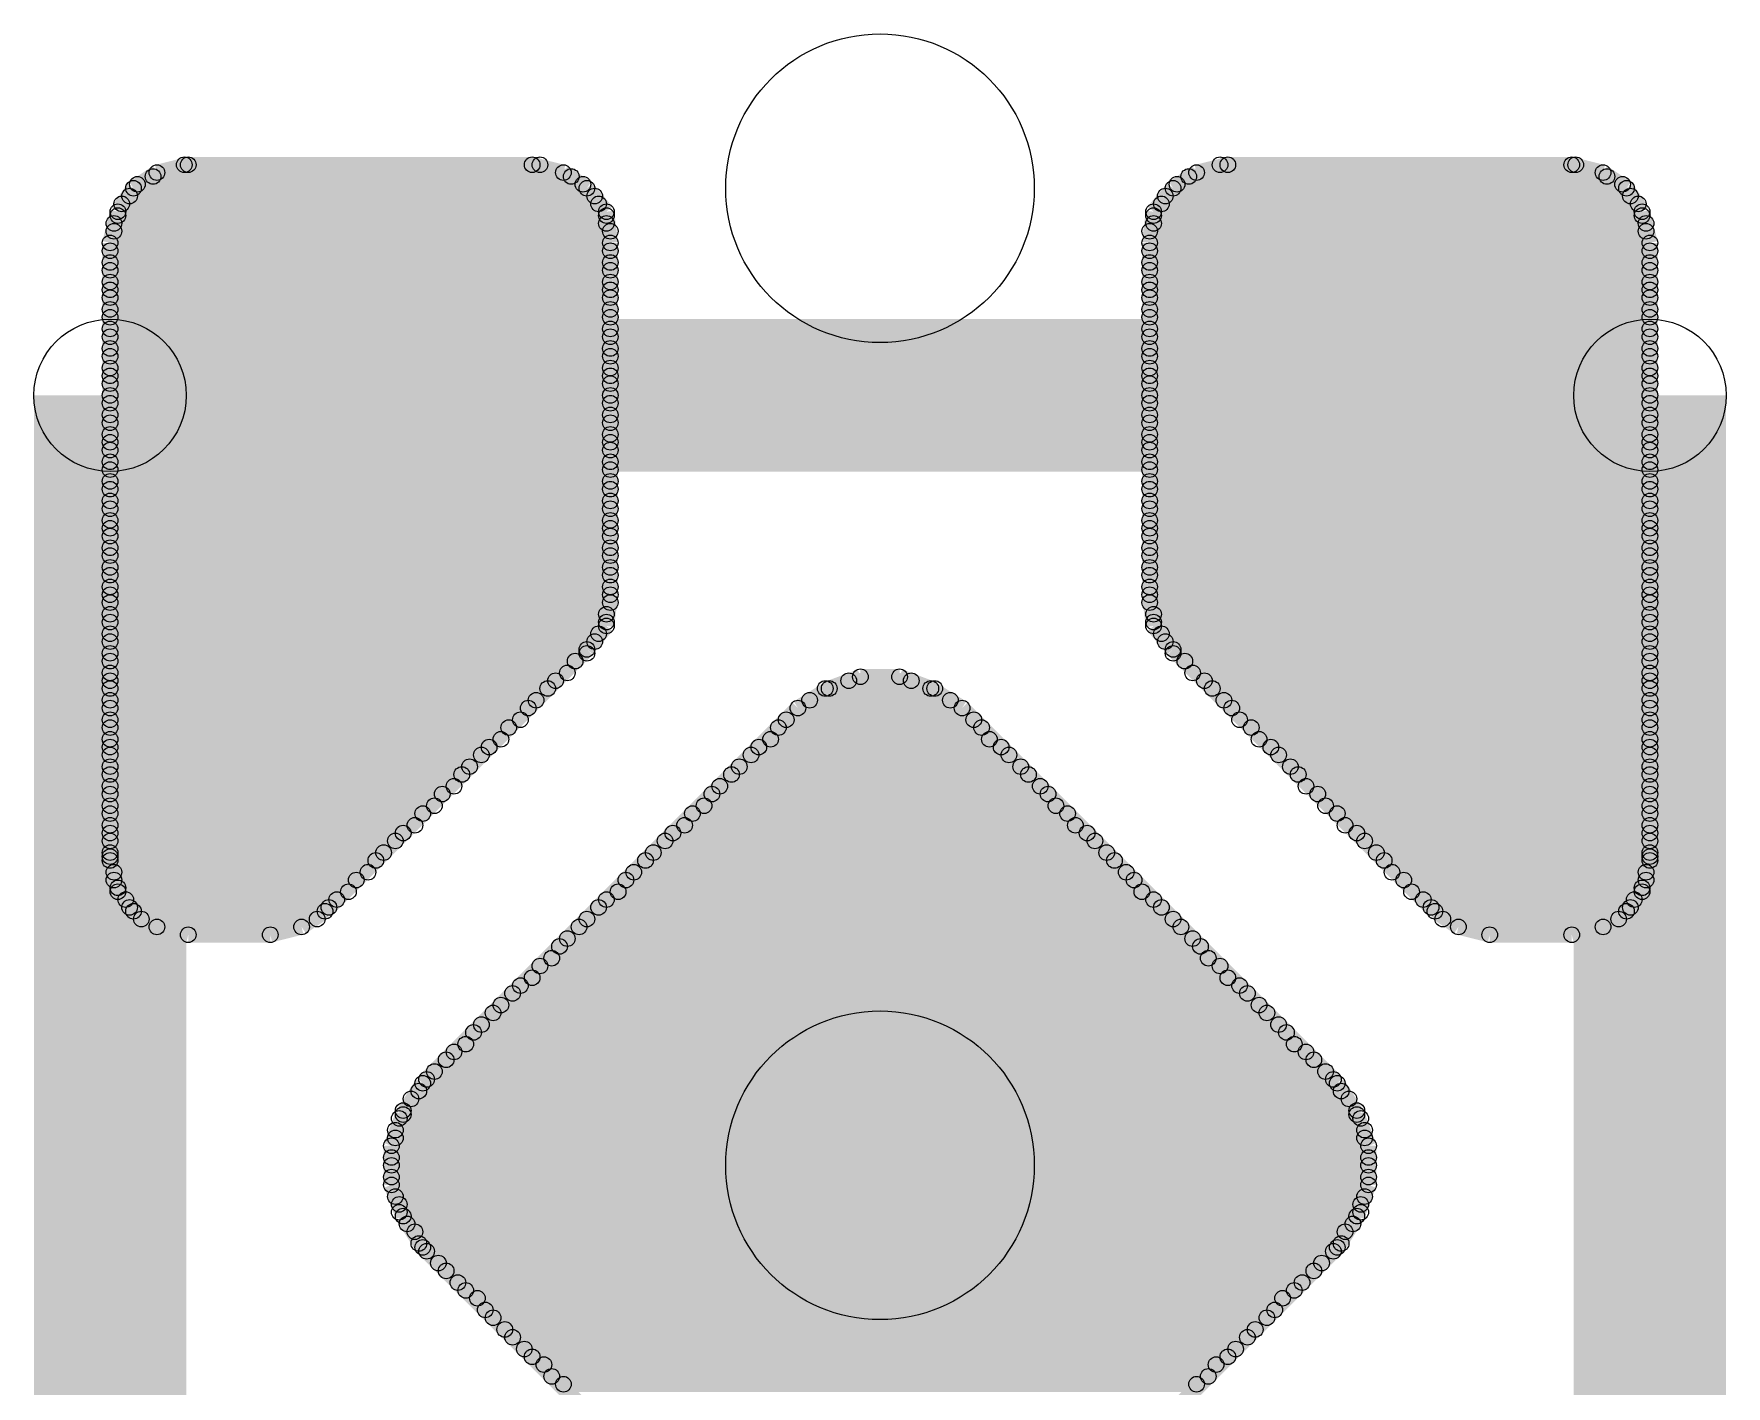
# Model space of a CAD drawing. Extents: x 0 to 126, y 0 to 22.
# Drawn here: x 15.071 to 16.171, y 15.236 to 16.115 of the extents above; entities that cross this region are included whole.
import ezdxf

# ---------------------------------------------------------------- set-up
doc = ezdxf.new("R2010")
doc.units = 0
doc.layers.get('0').update_dxf_attribs({"linetype": 'CONTINUOUS'})
for name, color, linetype in [('SEEEDSTUDIOXIAONRF52840V1_1_GTO', 10, 'CONTINUOUS'), ('SEEEDSTUDIOXIAONRF52840V1_1_GTS', 9, 'CONTINUOUS'), ('SEEEDSTUDIOXIAONRF52840V1_1_TXT', 12, 'CONTINUOUS')]:
    doc.layers.add(name, color=color, linetype=linetype)

# ---------------------------------------------------------------- blocks, each defined once
blk = doc.blocks.new('ROUND_62')
blk.add_circle((0, 0), 0.0495)
blk = doc.blocks.new('ROUND_43')
blk.add_circle((0, 0), 0.00508)
blk = doc.blocks.new('ROUND_85')
blk.add_circle((0, 0), 0.1003)

msp = doc.modelspace()

# ---------------------------------------------------------------- linework, layer by layer
at = {"layer": 'SEEEDSTUDIOXIAONRF52840V1_1_GTO', "const_width": 0.09906}
for points in [[(15.12062, 15.00632), (15.12062, 15.88008)], [(15.12062, 15.88008), (16.12138, 15.88008)], [(16.12138, 15.88008), (16.12138, 14.87932)]]:
    msp.add_lwpolyline(points, dxfattribs=at)
at = {"layer": 'SEEEDSTUDIOXIAONRF52840V1_1_GTS', "const_width": 0.01016}
for points in [[(15.13586, 16.0147), (15.1511, 16.02486)], [(15.14856, 16.02232), (15.42034, 16.02232)], [(15.1511, 16.02486), (15.17142, 16.02994)], [(15.40002, 16.02994), (15.16888, 16.02994)], [(15.17142, 16.02994), (15.39494, 16.02994)], [(15.39494, 16.02994), (15.41526, 16.02486)], [(15.41526, 16.02486), (15.4305, 16.0147)], [(15.8115, 16.0147), (15.82674, 16.02486)], [(15.82166, 16.02232), (16.09344, 16.02232)], [(15.82674, 16.02486), (15.84706, 16.02994)], [(16.07312, 16.02994), (15.84198, 16.02994)], [(15.84706, 16.02994), (16.07058, 16.02994)], [(16.07058, 16.02994), (16.0909, 16.02486)], [(16.0909, 16.02486), (16.10614, 16.0147)], [(15.1257, 15.99946), (15.13586, 16.0147)], [(15.13332, 16.00962), (15.43558, 16.00962)], [(15.42796, 16.01724), (15.1384, 16.01724)], [(15.4305, 16.0147), (15.4432, 15.99946)], [(15.7988, 15.99946), (15.8115, 16.0147)], [(15.80642, 16.00962), (16.10868, 16.00962)], [(16.1036, 16.01724), (15.81404, 16.01724)], [(16.10614, 16.0147), (16.1163, 15.99946)], [(15.12062, 15.97914), (15.1257, 15.99946)], [(15.43812, 16.00454), (15.12824, 16.00454)], [(15.4432, 15.99946), (15.44574, 15.97914)], [(15.79626, 15.97914), (15.7988, 15.99946)], [(16.11376, 16.00454), (15.80388, 16.00454)], [(16.1163, 15.99946), (16.12138, 15.97914)], [(15.4432, 15.99184), (15.12316, 15.99184)], [(15.12316, 15.98676), (15.44574, 15.98676)], [(15.1257, 15.99692), (15.4432, 15.99692)], [(15.79626, 15.98676), (16.11884, 15.98676)], [(15.7988, 15.99692), (16.1163, 15.99692)], [(16.11884, 15.99184), (15.7988, 15.99184)], [(15.44574, 15.97914), (15.12062, 15.97914)], [(15.12062, 15.58036), (15.12062, 15.97914)], [(15.44574, 15.97914), (15.44574, 15.75054)], [(16.12138, 15.97914), (15.79626, 15.97914)], [(15.79626, 15.97914), (15.79626, 15.75054)], [(16.12138, 15.58036), (16.12138, 15.97914)], [(15.12062, 15.97406), (15.44574, 15.97406)], [(15.44574, 15.96644), (15.12062, 15.96644)], [(16.12138, 15.97406), (15.79626, 15.97406)], [(15.79626, 15.96644), (16.12138, 15.96644)], [(15.12062, 15.96136), (15.44574, 15.96136)], [(15.44574, 15.95374), (15.12062, 15.95374)], [(16.12138, 15.96136), (15.79626, 15.96136)], [(15.79626, 15.95374), (16.12138, 15.95374)], [(15.12062, 15.94866), (15.44574, 15.94866)], [(15.44574, 15.94358), (15.12062, 15.94358)], [(16.12138, 15.94866), (15.79626, 15.94866)], [(15.79626, 15.94358), (16.12138, 15.94358)], [(15.12062, 15.93596), (15.44574, 15.93596)], [(16.12138, 15.93596), (15.79626, 15.93596)], [(15.44574, 15.93088), (15.12062, 15.93088)], [(15.12062, 15.92326), (15.44574, 15.92326)], [(15.79626, 15.93088), (16.12138, 15.93088)], [(16.12138, 15.92326), (15.79626, 15.92326)], [(15.44574, 15.91818), (15.12062, 15.91818)], [(15.12062, 15.91056), (15.44574, 15.91056)], [(15.79626, 15.91818), (16.12138, 15.91818)], [(16.12138, 15.91056), (15.79626, 15.91056)], [(15.44574, 15.90548), (15.12062, 15.90548)], [(15.79626, 15.90548), (16.12138, 15.90548)], [(15.12062, 15.89786), (15.44574, 15.89786)], [(15.44574, 15.89278), (15.12062, 15.89278)], [(15.12062, 15.8877), (15.44574, 15.8877)], [(16.12138, 15.89786), (15.79626, 15.89786)], [(15.79626, 15.89278), (16.12138, 15.89278)], [(16.12138, 15.8877), (15.79626, 15.8877)], [(15.44574, 15.88008), (15.12062, 15.88008)], [(15.79626, 15.88008), (16.12138, 15.88008)], [(15.12062, 15.875), (15.44574, 15.875)], [(15.44574, 15.86738), (15.12062, 15.86738)], [(16.12138, 15.875), (15.79626, 15.875)], [(15.79626, 15.86738), (16.12138, 15.86738)], [(15.12062, 15.8623), (15.44574, 15.8623)], [(15.44574, 15.85468), (15.12062, 15.85468)], [(16.12138, 15.8623), (15.79626, 15.8623)], [(15.79626, 15.85468), (16.12138, 15.85468)], [(15.12062, 15.8496), (15.44574, 15.8496)], [(15.44574, 15.84452), (15.12062, 15.84452)], [(16.12138, 15.8496), (15.79626, 15.8496)], [(15.79626, 15.84452), (16.12138, 15.84452)], [(15.12062, 15.8369), (15.44574, 15.8369)], [(16.12138, 15.8369), (15.79626, 15.8369)], [(15.44574, 15.83182), (15.12062, 15.83182)], [(15.12062, 15.8242), (15.44574, 15.8242)], [(15.79626, 15.83182), (16.12138, 15.83182)], [(16.12138, 15.8242), (15.79626, 15.8242)], [(15.44574, 15.81912), (15.12062, 15.81912)], [(15.12062, 15.8115), (15.44574, 15.8115)], [(15.79626, 15.81912), (16.12138, 15.81912)], [(16.12138, 15.8115), (15.79626, 15.8115)], [(15.44574, 15.80642), (15.12062, 15.80642)], [(15.79626, 15.80642), (16.12138, 15.80642)], [(15.12062, 15.7988), (15.44574, 15.7988)], [(15.44574, 15.79372), (15.12062, 15.79372)], [(15.12062, 15.78864), (15.44574, 15.78864)], [(16.12138, 15.7988), (15.79626, 15.7988)], [(15.79626, 15.79372), (16.12138, 15.79372)], [(16.12138, 15.78864), (15.79626, 15.78864)], [(15.44574, 15.78102), (15.12062, 15.78102)], [(15.79626, 15.78102), (16.12138, 15.78102)], [(15.12062, 15.77594), (15.44574, 15.77594)], [(15.44574, 15.76832), (15.12062, 15.76832)], [(16.12138, 15.77594), (15.79626, 15.77594)], [(15.79626, 15.76832), (16.12138, 15.76832)], [(15.12062, 15.76324), (15.44574, 15.76324)], [(15.12062, 15.75562), (15.44574, 15.75562)], [(16.12138, 15.76324), (15.79626, 15.76324)], [(16.12138, 15.75562), (15.79626, 15.75562)], [(15.44574, 15.75054), (15.12062, 15.75054)], [(15.44574, 15.74546), (15.12062, 15.74546)], [(15.44574, 15.75054), (15.4432, 15.73022)], [(15.79626, 15.75054), (16.12138, 15.75054)], [(15.79626, 15.75054), (15.7988, 15.73022)], [(15.79626, 15.74546), (16.12138, 15.74546)], [(15.12062, 15.73784), (15.4432, 15.73784)], [(16.12138, 15.73784), (15.7988, 15.73784)], [(15.4432, 15.73276), (15.12062, 15.73276)], [(15.12062, 15.72514), (15.43812, 15.72514)], [(15.4432, 15.73022), (15.4305, 15.71498)], [(15.7988, 15.73276), (16.12138, 15.73276)], [(15.7988, 15.73022), (15.8115, 15.71498)], [(16.12138, 15.72514), (15.80388, 15.72514)], [(15.43558, 15.72006), (15.12062, 15.72006)], [(15.12062, 15.71244), (15.4305, 15.71244)], [(15.4305, 15.71498), (15.26032, 15.5448)], [(15.80642, 15.72006), (16.12138, 15.72006)], [(15.8115, 15.71498), (15.98168, 15.5448)], [(16.12138, 15.71244), (15.8115, 15.71244)], [(15.42288, 15.70736), (15.12062, 15.70736)], [(15.81912, 15.70736), (16.12138, 15.70736)], [(15.12062, 15.69974), (15.4178, 15.69974)], [(15.41018, 15.69466), (15.12062, 15.69466)], [(15.12062, 15.68958), (15.4051, 15.68958)], [(15.56766, 15.67688), (15.58798, 15.68958)], [(15.58544, 15.68958), (15.65656, 15.68958)], [(15.58798, 15.68958), (15.6083, 15.6972)], [(15.64132, 15.69466), (15.60068, 15.69466)], [(15.6083, 15.6972), (15.6337, 15.6972)], [(15.6337, 15.6972), (15.65402, 15.68958)], [(15.65402, 15.68958), (15.67434, 15.67688)], [(16.12138, 15.69974), (15.8242, 15.69974)], [(15.83182, 15.69466), (16.12138, 15.69466)], [(16.12138, 15.68958), (15.8369, 15.68958)], [(15.39748, 15.68196), (15.12062, 15.68196)], [(15.66672, 15.68196), (15.57528, 15.68196)], [(15.84452, 15.68196), (16.12138, 15.68196)], [(15.12062, 15.67688), (15.3924, 15.67688)], [(15.38732, 15.66926), (15.12062, 15.66926)], [(15.32382, 15.43304), (15.56766, 15.67688)], [(15.68196, 15.66926), (15.56004, 15.66926)], [(15.56766, 15.67688), (15.67434, 15.67688)], [(15.67434, 15.67688), (15.91818, 15.43304)], [(16.12138, 15.67688), (15.8496, 15.67688)], [(15.85468, 15.66926), (16.12138, 15.66926)], [(15.12062, 15.66418), (15.3797, 15.66418)], [(15.37462, 15.65656), (15.12062, 15.65656)], [(15.69212, 15.65656), (15.54988, 15.65656)], [(15.55496, 15.66418), (15.68704, 15.66418)], [(16.12138, 15.66418), (15.8623, 15.66418)], [(15.86738, 15.65656), (16.12138, 15.65656)], [(15.12062, 15.65148), (15.367, 15.65148)], [(15.36192, 15.6464), (15.12062, 15.6464)], [(15.70482, 15.6464), (15.53718, 15.6464)], [(15.54226, 15.65148), (15.69974, 15.65148)], [(16.12138, 15.65148), (15.875, 15.65148)], [(15.88008, 15.6464), (16.12138, 15.6464)], [(15.12062, 15.63878), (15.3543, 15.63878)], [(15.52956, 15.63878), (15.71244, 15.63878)], [(16.12138, 15.63878), (15.8877, 15.63878)], [(15.34922, 15.6337), (15.12062, 15.6337)], [(15.12062, 15.62608), (15.34414, 15.62608)], [(15.51686, 15.62608), (15.72514, 15.62608)], [(15.71752, 15.6337), (15.52448, 15.6337)], [(15.89278, 15.6337), (16.12138, 15.6337)], [(16.12138, 15.62608), (15.89786, 15.62608)], [(15.33652, 15.621), (15.12062, 15.621)], [(15.12062, 15.61338), (15.33144, 15.61338)], [(15.5067, 15.61338), (15.7353, 15.61338)], [(15.73022, 15.621), (15.51178, 15.621)], [(15.90548, 15.621), (16.12138, 15.621)], [(16.12138, 15.61338), (15.91056, 15.61338)], [(15.32382, 15.6083), (15.12062, 15.6083)], [(15.74292, 15.6083), (15.49908, 15.6083)], [(15.91818, 15.6083), (16.12138, 15.6083)], [(15.12062, 15.60068), (15.31874, 15.60068)], [(15.31112, 15.5956), (15.12062, 15.5956)], [(15.12062, 15.59052), (15.30604, 15.59052)], [(15.4813, 15.59052), (15.7607, 15.59052)], [(15.75562, 15.5956), (15.48638, 15.5956)], [(15.494, 15.60068), (15.748, 15.60068)], [(16.12138, 15.60068), (15.92326, 15.60068)], [(15.93088, 15.5956), (16.12138, 15.5956)], [(16.12138, 15.59052), (15.93596, 15.59052)], [(15.29842, 15.5829), (15.12062, 15.5829)], [(15.1257, 15.56004), (15.12062, 15.58036)], [(15.76832, 15.5829), (15.47368, 15.5829)], [(15.94358, 15.5829), (16.12138, 15.5829)], [(16.1163, 15.56004), (16.12138, 15.58036)], [(15.12062, 15.57782), (15.29334, 15.57782)], [(15.28826, 15.5702), (15.12316, 15.5702)], [(15.78102, 15.5702), (15.46098, 15.5702)], [(15.4686, 15.57782), (15.7734, 15.57782)], [(16.12138, 15.57782), (15.94866, 15.57782)], [(15.95374, 15.5702), (16.11884, 15.5702)], [(15.12316, 15.56512), (15.28064, 15.56512)], [(15.13586, 15.5448), (15.1257, 15.56004)], [(15.27556, 15.5575), (15.1257, 15.5575)], [(15.79118, 15.5575), (15.45082, 15.5575)], [(15.4559, 15.56512), (15.7861, 15.56512)], [(16.11884, 15.56512), (15.96136, 15.56512)], [(15.96644, 15.5575), (16.1163, 15.5575)], [(16.10614, 15.5448), (16.1163, 15.56004)], [(15.13078, 15.55242), (15.26794, 15.55242)], [(15.26286, 15.54734), (15.13332, 15.54734)], [(15.80388, 15.54734), (15.43812, 15.54734)], [(15.4432, 15.55242), (15.7988, 15.55242)], [(16.11122, 15.55242), (15.97406, 15.55242)], [(15.97914, 15.54734), (16.10868, 15.54734)], [(15.1511, 15.53464), (15.13586, 15.5448)], [(15.14094, 15.53972), (15.25524, 15.53972)], [(15.26032, 15.5448), (15.24508, 15.53464)], [(15.4305, 15.53972), (15.8115, 15.53972)], [(15.98168, 15.5448), (15.99692, 15.53464)], [(16.10106, 15.53972), (15.98676, 15.53972)], [(16.0909, 15.53464), (16.10614, 15.5448)], [(15.24508, 15.53464), (15.1511, 15.53464)], [(15.17142, 15.52956), (15.1511, 15.53464)], [(15.22476, 15.52956), (15.17142, 15.52956)], [(15.24508, 15.53464), (15.22476, 15.52956)], [(15.4178, 15.52702), (15.8242, 15.52702)], [(15.81658, 15.53464), (15.42542, 15.53464)], [(15.99692, 15.53464), (16.0909, 15.53464)], [(15.99692, 15.53464), (16.01724, 15.52956)], [(16.01724, 15.52956), (16.07058, 15.52956)], [(16.07058, 15.52956), (16.0909, 15.53464)], [(15.40764, 15.51432), (15.83436, 15.51432)], [(15.82928, 15.52194), (15.41272, 15.52194)], [(15.84198, 15.50924), (15.40002, 15.50924)], [(15.38224, 15.49146), (15.85976, 15.49146)], [(15.85468, 15.49654), (15.38732, 15.49654)], [(15.39494, 15.50162), (15.84706, 15.50162)], [(15.86738, 15.48384), (15.37462, 15.48384)], [(15.88008, 15.47114), (15.36192, 15.47114)], [(15.36954, 15.47876), (15.87246, 15.47876)], [(15.89024, 15.45844), (15.35176, 15.45844)], [(15.35684, 15.46606), (15.88516, 15.46606)], [(15.90294, 15.44828), (15.33906, 15.44828)], [(15.34414, 15.45336), (15.89786, 15.45336)], [(15.33144, 15.44066), (15.91056, 15.44066)], [(15.31112, 15.41272), (15.32382, 15.43304)], [(15.32128, 15.42796), (15.92072, 15.42796)], [(15.91564, 15.43558), (15.32636, 15.43558)], [(15.91818, 15.43304), (15.93088, 15.41272)], [(15.93088, 15.41526), (15.31112, 15.41526)], [(15.9258, 15.42288), (15.3162, 15.42288)], [(15.3035, 15.3924), (15.31112, 15.41272)], [(15.30858, 15.41018), (15.93342, 15.41018)], [(15.93088, 15.41272), (15.9385, 15.3924)], [(15.3035, 15.367), (15.3035, 15.3924)], [(15.9385, 15.3924), (15.3035, 15.3924)], [(15.93596, 15.40256), (15.30604, 15.40256)], [(15.30604, 15.39748), (15.93596, 15.39748)], [(15.9385, 15.3924), (15.9385, 15.367)], [(15.3035, 15.38478), (15.9385, 15.38478)], [(15.9385, 15.3797), (15.3035, 15.3797)], [(15.3035, 15.37208), (15.9385, 15.37208)], [(15.9385, 15.367), (15.3035, 15.367)], [(15.31112, 15.34668), (15.3035, 15.367)], [(15.9385, 15.367), (15.93088, 15.34668)], [(15.30604, 15.35938), (15.93596, 15.35938)], [(15.93342, 15.3543), (15.30858, 15.3543)], [(15.30858, 15.34922), (15.93342, 15.34922)], [(15.32382, 15.32636), (15.31112, 15.34668)], [(15.92834, 15.3416), (15.31366, 15.3416)], [(15.93088, 15.34668), (15.91818, 15.32636)], [(15.31874, 15.33652), (15.92326, 15.33652)], [(15.92072, 15.3289), (15.32128, 15.3289)], [(15.56766, 15.08252), (15.32382, 15.32636)], [(15.32636, 15.32382), (15.91564, 15.32382)], [(15.90802, 15.3162), (15.33398, 15.3162)], [(15.91818, 15.32636), (15.67434, 15.08252)], [(15.33906, 15.31112), (15.90294, 15.31112)], [(15.89532, 15.3035), (15.34668, 15.3035)], [(15.35176, 15.29842), (15.89024, 15.29842)], [(15.88262, 15.29334), (15.35938, 15.29334)], [(15.36446, 15.28572), (15.87754, 15.28572)], [(15.87246, 15.28064), (15.36954, 15.28064)], [(15.37716, 15.27302), (15.86484, 15.27302)], [(15.85976, 15.26794), (15.38224, 15.26794)], [(15.38986, 15.26032), (15.85214, 15.26032)], [(15.84706, 15.25524), (15.39494, 15.25524)], [(15.40256, 15.25016), (15.83944, 15.25016)], [(15.83436, 15.24254), (15.40764, 15.24254)], [(15.41526, 15.23746), (15.82674, 15.23746)]]:
    msp.add_lwpolyline(points, dxfattribs=at)

# ---------------------------------------------------------------- block references
at = {"layer": 'SEEEDSTUDIOXIAONRF52840V1_1_GTO'}
for p in [(15.12062, 15.88008), (16.12138, 15.88008)]:
    msp.add_blockref('ROUND_62', p, dxfattribs=at)
at = {"layer": 'SEEEDSTUDIOXIAONRF52840V1_1_GTS'}
for p in [(15.14856, 16.02232), (15.1511, 16.02486), (15.16888, 16.02994), (15.17142, 16.02994), (15.39494, 16.02994), (15.40002, 16.02994), (15.41526, 16.02486), (15.42034, 16.02232), (15.82166, 16.02232), (15.82674, 16.02486), (15.84198, 16.02994), (15.84706, 16.02994), (16.07058, 16.02994), (16.07312, 16.02994), (16.0909, 16.02486), (16.09344, 16.02232), (15.13332, 16.00962), (15.13586, 16.0147), (15.1384, 16.01724), (15.42796, 16.01724), (15.4305, 16.0147), (15.43558, 16.00962), (15.80642, 16.00962), (15.8115, 16.0147), (15.81404, 16.01724), (16.1036, 16.01724), (16.10614, 16.0147), (16.10868, 16.00962), (15.1257, 15.99946), (15.12824, 16.00454), (15.43812, 16.00454), (15.4432, 15.99946), (15.7988, 15.99946), (15.80388, 16.00454), (16.11376, 16.00454), (16.1163, 15.99946), (15.12316, 15.99184), (15.12316, 15.98676), (15.1257, 15.99692), (15.4432, 15.99692), (15.4432, 15.99184), (15.44574, 15.98676), (15.79626, 15.98676), (15.7988, 15.99692), (15.7988, 15.99184), (16.1163, 15.99692), (16.11884, 15.99184), (16.11884, 15.98676), (15.12062, 15.97914), (15.12062, 15.97914), (15.44574, 15.97914), (15.44574, 15.97914), (15.79626, 15.97914), (15.79626, 15.97914), (16.12138, 15.97914), (16.12138, 15.97914), (15.12062, 15.97406), (15.12062, 15.96644), (15.44574, 15.97406), (15.44574, 15.96644), (15.79626, 15.97406), (15.79626, 15.96644), (16.12138, 15.97406), (16.12138, 15.96644), (15.12062, 15.96136), (15.12062, 15.95374), (15.44574, 15.96136), (15.44574, 15.95374), (15.79626, 15.96136), (15.79626, 15.95374), (16.12138, 15.96136), (16.12138, 15.95374), (15.12062, 15.94866), (15.12062, 15.94358), (15.44574, 15.94866), (15.44574, 15.94358), (15.79626, 15.94866), (15.79626, 15.94358), (16.12138, 15.94866), (16.12138, 15.94358), (15.12062, 15.93596), (15.44574, 15.93596), (15.79626, 15.93596), (16.12138, 15.93596), (15.12062, 15.93088), (15.12062, 15.92326), (15.44574, 15.93088), (15.44574, 15.92326), (15.79626, 15.93088), (15.79626, 15.92326), (16.12138, 15.93088), (16.12138, 15.92326), (15.12062, 15.91818), (15.12062, 15.91056), (15.44574, 15.91818), (15.44574, 15.91056), (15.79626, 15.91818), (15.79626, 15.91056), (16.12138, 15.91818), (16.12138, 15.91056), (15.12062, 15.90548), (15.44574, 15.90548), (15.79626, 15.90548), (16.12138, 15.90548), (15.12062, 15.89786), (15.12062, 15.89278), (15.12062, 15.8877), (15.44574, 15.89786), (15.44574, 15.89278), (15.44574, 15.8877), (15.79626, 15.89786), (15.79626, 15.89278), (15.79626, 15.8877), (16.12138, 15.89786), (16.12138, 15.89278), (16.12138, 15.8877), (15.12062, 15.88008), (15.44574, 15.88008), (15.79626, 15.88008), (16.12138, 15.88008), (15.12062, 15.875), (15.12062, 15.86738), (15.44574, 15.875), (15.44574, 15.86738), (15.79626, 15.875), (15.79626, 15.86738), (16.12138, 15.875), (16.12138, 15.86738), (15.12062, 15.8623), (15.12062, 15.85468), (15.44574, 15.8623), (15.44574, 15.85468), (15.79626, 15.8623), (15.79626, 15.85468), (16.12138, 15.8623), (16.12138, 15.85468), (15.12062, 15.8496), (15.12062, 15.84452), (15.44574, 15.8496), (15.44574, 15.84452), (15.79626, 15.8496), (15.79626, 15.84452), (16.12138, 15.8496), (16.12138, 15.84452), (15.12062, 15.8369), (15.44574, 15.8369), (15.79626, 15.8369), (16.12138, 15.8369), (15.12062, 15.83182), (15.12062, 15.8242), (15.44574, 15.83182), (15.44574, 15.8242), (15.79626, 15.83182), (15.79626, 15.8242), (16.12138, 15.83182), (16.12138, 15.8242), (15.12062, 15.81912), (15.12062, 15.8115), (15.44574, 15.81912), (15.44574, 15.8115), (15.79626, 15.81912), (15.79626, 15.8115), (16.12138, 15.81912), (16.12138, 15.8115), (15.12062, 15.80642), (15.44574, 15.80642), (15.79626, 15.80642), (16.12138, 15.80642), (15.12062, 15.7988), (15.12062, 15.79372), (15.12062, 15.78864), (15.44574, 15.7988), (15.44574, 15.79372), (15.44574, 15.78864), (15.79626, 15.7988), (15.79626, 15.79372), (15.79626, 15.78864), (16.12138, 15.7988), (16.12138, 15.79372), (16.12138, 15.78864), (15.12062, 15.78102), (15.44574, 15.78102), (15.79626, 15.78102), (16.12138, 15.78102), (15.12062, 15.77594), (15.12062, 15.76832), (15.44574, 15.77594), (15.44574, 15.76832), (15.79626, 15.77594), (15.79626, 15.76832), (16.12138, 15.77594), (16.12138, 15.76832), (15.12062, 15.76324), (15.12062, 15.75562), (15.44574, 15.76324), (15.44574, 15.75562), (15.79626, 15.76324), (15.79626, 15.75562), (16.12138, 15.76324), (16.12138, 15.75562), (15.12062, 15.75054), (15.12062, 15.74546), (15.44574, 15.75054), (15.44574, 15.75054), (15.44574, 15.74546), (15.79626, 15.75054), (15.79626, 15.75054), (15.79626, 15.74546), (16.12138, 15.75054), (16.12138, 15.74546), (15.12062, 15.73784), (15.4432, 15.73784), (15.7988, 15.73784), (16.12138, 15.73784), (15.12062, 15.73276), (15.12062, 15.72514), (15.43812, 15.72514), (15.4432, 15.73276), (15.4432, 15.73022), (15.7988, 15.73276), (15.7988, 15.73022), (15.80388, 15.72514), (16.12138, 15.73276), (16.12138, 15.72514), (15.12062, 15.72006), (15.12062, 15.71244), (15.4305, 15.71498), (15.4305, 15.71244), (15.43558, 15.72006), (15.80642, 15.72006), (15.8115, 15.71498), (15.8115, 15.71244), (16.12138, 15.72006), (16.12138, 15.71244), (15.12062, 15.70736), (15.42288, 15.70736), (15.81912, 15.70736), (16.12138, 15.70736), (15.12062, 15.69974), (15.12062, 15.69466), (15.12062, 15.68958), (15.4051, 15.68958), (15.41018, 15.69466), (15.4178, 15.69974), (15.58544, 15.68958), (15.58798, 15.68958), (15.60068, 15.69466), (15.6083, 15.6972), (15.6337, 15.6972), (15.64132, 15.69466), (15.65402, 15.68958), (15.65656, 15.68958), (15.8242, 15.69974), (15.83182, 15.69466), (15.8369, 15.68958), (16.12138, 15.69974), (16.12138, 15.69466), (16.12138, 15.68958), (15.12062, 15.68196), (15.39748, 15.68196), (15.57528, 15.68196), (15.66672, 15.68196), (15.84452, 15.68196), (16.12138, 15.68196), (15.12062, 15.67688), (15.12062, 15.66926), (15.38732, 15.66926), (15.3924, 15.67688), (15.56004, 15.66926), (15.56766, 15.67688), (15.56766, 15.67688), (15.67434, 15.67688), (15.67434, 15.67688), (15.68196, 15.66926), (15.8496, 15.67688), (15.85468, 15.66926), (16.12138, 15.67688), (16.12138, 15.66926), (15.12062, 15.66418), (15.12062, 15.65656), (15.37462, 15.65656), (15.3797, 15.66418), (15.54988, 15.65656), (15.55496, 15.66418), (15.68704, 15.66418), (15.69212, 15.65656), (15.8623, 15.66418), (15.86738, 15.65656), (16.12138, 15.66418), (16.12138, 15.65656), (15.12062, 15.65148), (15.12062, 15.6464), (15.36192, 15.6464), (15.367, 15.65148), (15.53718, 15.6464), (15.54226, 15.65148), (15.69974, 15.65148), (15.70482, 15.6464), (15.875, 15.65148), (15.88008, 15.6464), (16.12138, 15.65148), (16.12138, 15.6464), (15.12062, 15.63878), (15.3543, 15.63878), (15.52956, 15.63878), (15.71244, 15.63878), (15.8877, 15.63878), (16.12138, 15.63878), (15.12062, 15.6337), (15.12062, 15.62608), (15.34414, 15.62608), (15.34922, 15.6337), (15.51686, 15.62608), (15.52448, 15.6337), (15.71752, 15.6337), (15.72514, 15.62608), (15.89278, 15.6337), (15.89786, 15.62608), (16.12138, 15.6337), (16.12138, 15.62608), (15.12062, 15.621), (15.12062, 15.61338), (15.33144, 15.61338), (15.33652, 15.621), (15.5067, 15.61338), (15.51178, 15.621), (15.73022, 15.621), (15.7353, 15.61338), (15.90548, 15.621), (15.91056, 15.61338), (16.12138, 15.621), (16.12138, 15.61338), (15.12062, 15.6083), (15.32382, 15.6083), (15.49908, 15.6083), (15.74292, 15.6083), (15.91818, 15.6083), (16.12138, 15.6083), (15.12062, 15.60068), (15.12062, 15.5956), (15.12062, 15.59052), (15.30604, 15.59052), (15.31112, 15.5956), (15.31874, 15.60068), (15.4813, 15.59052), (15.48638, 15.5956), (15.494, 15.60068), (15.748, 15.60068), (15.75562, 15.5956), (15.7607, 15.59052), (15.92326, 15.60068), (15.93088, 15.5956), (15.93596, 15.59052), (16.12138, 15.60068), (16.12138, 15.5956), (16.12138, 15.59052), (15.12062, 15.5829), (15.12062, 15.58036), (15.29842, 15.5829), (15.47368, 15.5829), (15.76832, 15.5829), (15.94358, 15.5829), (16.12138, 15.5829), (16.12138, 15.58036), (15.12062, 15.57782), (15.12316, 15.5702), (15.28826, 15.5702), (15.29334, 15.57782), (15.46098, 15.5702), (15.4686, 15.57782), (15.7734, 15.57782), (15.78102, 15.5702), (15.94866, 15.57782), (15.95374, 15.5702), (16.11884, 15.5702), (16.12138, 15.57782), (15.12316, 15.56512), (15.1257, 15.56004), (15.1257, 15.5575), (15.27556, 15.5575), (15.28064, 15.56512), (15.45082, 15.5575), (15.4559, 15.56512), (15.7861, 15.56512), (15.79118, 15.5575), (15.96136, 15.56512), (15.96644, 15.5575), (16.1163, 15.56004), (16.1163, 15.5575), (16.11884, 15.56512), (15.13078, 15.55242), (15.13332, 15.54734), (15.26286, 15.54734), (15.26794, 15.55242), (15.43812, 15.54734), (15.4432, 15.55242), (15.7988, 15.55242), (15.80388, 15.54734), (15.97406, 15.55242), (15.97914, 15.54734), (16.10868, 15.54734), (16.11122, 15.55242), (15.13586, 15.5448), (15.14094, 15.53972), (15.25524, 15.53972), (15.26032, 15.5448), (15.4305, 15.53972), (15.8115, 15.53972), (15.98168, 15.5448), (15.98676, 15.53972), (16.10106, 15.53972), (16.10614, 15.5448), (15.1511, 15.53464), (15.1511, 15.53464), (15.17142, 15.52956), (15.22476, 15.52956), (15.24508, 15.53464), (15.24508, 15.53464), (15.4178, 15.52702), (15.42542, 15.53464), (15.81658, 15.53464), (15.8242, 15.52702), (15.99692, 15.53464), (15.99692, 15.53464), (16.01724, 15.52956), (16.07058, 15.52956), (16.0909, 15.53464), (16.0909, 15.53464), (15.40764, 15.51432), (15.41272, 15.52194), (15.82928, 15.52194), (15.83436, 15.51432), (15.40002, 15.50924), (15.84198, 15.50924), (15.38224, 15.49146), (15.38732, 15.49654), (15.39494, 15.50162), (15.84706, 15.50162), (15.85468, 15.49654), (15.85976, 15.49146), (15.37462, 15.48384), (15.86738, 15.48384), (15.36192, 15.47114), (15.36954, 15.47876), (15.87246, 15.47876), (15.88008, 15.47114), (15.35176, 15.45844), (15.35684, 15.46606), (15.88516, 15.46606), (15.89024, 15.45844), (15.33906, 15.44828), (15.34414, 15.45336), (15.89786, 15.45336), (15.90294, 15.44828), (15.33144, 15.44066), (15.91056, 15.44066), (15.32128, 15.42796), (15.32382, 15.43304), (15.32636, 15.43558), (15.91564, 15.43558), (15.91818, 15.43304), (15.92072, 15.42796), (15.31112, 15.41526), (15.3162, 15.42288), (15.9258, 15.42288), (15.93088, 15.41526), (15.30858, 15.41018), (15.31112, 15.41272), (15.31112, 15.41272), (15.93088, 15.41272), (15.93342, 15.41018), (15.3035, 15.3924), (15.3035, 15.3924), (15.30604, 15.40256), (15.30604, 15.39748), (15.93596, 15.40256), (15.93596, 15.39748), (15.9385, 15.3924), (15.9385, 15.3924), (15.3035, 15.38478), (15.9385, 15.38478), (15.3035, 15.3797), (15.3035, 15.37208), (15.9385, 15.3797), (15.9385, 15.37208), (15.3035, 15.367), (15.3035, 15.367), (15.9385, 15.367), (15.9385, 15.367), (15.30604, 15.35938), (15.30858, 15.3543), (15.30858, 15.34922), (15.93342, 15.3543), (15.93342, 15.34922), (15.93596, 15.35938), (15.31112, 15.34668), (15.31366, 15.3416), (15.92834, 15.3416), (15.93088, 15.34668), (15.31874, 15.33652), (15.32128, 15.3289), (15.92072, 15.3289), (15.92326, 15.33652), (15.32382, 15.32636), (15.32636, 15.32382), (15.33398, 15.3162), (15.90802, 15.3162), (15.91564, 15.32382), (15.91818, 15.32636), (15.33906, 15.31112), (15.90294, 15.31112), (15.34668, 15.3035), (15.35176, 15.29842), (15.89024, 15.29842), (15.89532, 15.3035), (15.35938, 15.29334), (15.36446, 15.28572), (15.87754, 15.28572), (15.88262, 15.29334), (15.36954, 15.28064), (15.37716, 15.27302), (15.86484, 15.27302), (15.87246, 15.28064), (15.38224, 15.26794), (15.85976, 15.26794), (15.38986, 15.26032), (15.39494, 15.25524), (15.40256, 15.25016), (15.83944, 15.25016), (15.84706, 15.25524), (15.85214, 15.26032), (15.40764, 15.24254), (15.83436, 15.24254), (15.41526, 15.23746), (15.82674, 15.23746)]:
    msp.add_blockref('ROUND_43', p, dxfattribs=at)
at = {"layer": 'SEEEDSTUDIOXIAONRF52840V1_1_TXT'}
for p in [(15.621, 16.0147), (15.621, 15.3797)]:
    msp.add_blockref('ROUND_85', p, dxfattribs=at)

doc.saveas('drawing.dxf')
